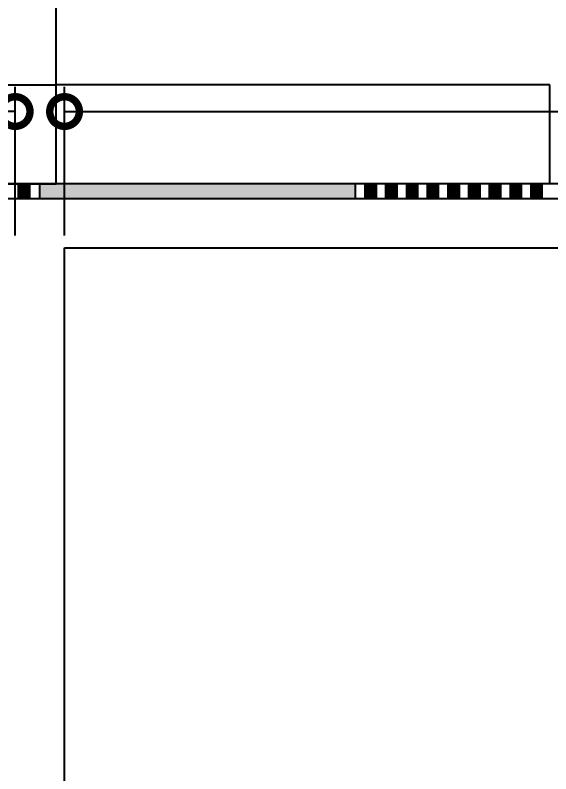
# Model space of a CAD drawing. Extents: x 11477420 to 23072185, y -28506554 to -14238804.
# Drawn here: x 11525638 to 11526723, y -14253205 to -14251668 of the extents above; entities that cross this region are included whole.
import ezdxf

# ---------------------------------------------------------------- set-up
doc = ezdxf.new("R2010")
doc.units = 0
doc.header["$LTSCALE"] = 50
doc.header["$MEASUREMENT"] = 0
doc.layers.get('0').update_dxf_attribs({"linetype": 'CONTINUOUS'})
doc.layers.get('DEFPOINTS').update_dxf_attribs({"linetype": 'CONTINUOUS'})
for name, color, linetype in [('03-WAL NEW', 3, 'CONTINUOUS'), ('07-DIM WAL', 5, 'CONTINUOUS'), ('1.천장.벽체선(내벽)', 3, 'CONTINUOUS'), ('3.기호.계단선', 30, 'CONTINUOUS'), ('FINISH', 6, 'CONTINUOUS')]:
    doc.layers.add(name, color=color, linetype=linetype)
doc.styles.add('DAWIN', font='NanumSquareR.ttf')
doc.linetypes.add('BATTING', pattern='A,0.00254,-2.54,[134,ltypeshp.shx,S=2.54,R=0,X=-2.54,Y=0],-5.08,[134,ltypeshp.shx,S=2.54,R=180,X=2.54,Y=0],-2.54', length=10.16254)
doc.dimstyles.new('40', dxfattribs={"dimscale": 40, "dimtxt": 2.2, "dimasz": 3, "dimexe": 1.25, "dimexo": 0.625, "dimtad": 1, "dimdec": 0, "dimzin": 0, "dimdsep": 46, "dimlunit": 6, "dimtxsty": 'DAWIN', "dimblk1": 'DOTSMALL', "dimblk2": 'DOTSMALL', "dimsah": 1, "dimcen": 0.001, "dimclrd": 1, "dimclre": 1, "dimclrt": 3, "dimadec": 0, "dimazin": 0, "dimtfac": 1, "dimtdec": 0, "dimtix": 1, "dimtmove": 2, "dimatfit": 3, "dimldrblk": 'DOTSMALL', "dimfxl": 0, "dimtolj": 1, "dimtzin": 0, "dimarcsym": 0})

# ---------------------------------------------------------------- blocks, each defined once
blk = doc.blocks.new('_DOTSMALL')
at = {"color": 0, "linetype": 'ByBlock', "const_width": 0.5}
blk.add_lwpolyline([(-0.0625, 0, 1), (0.0625, 0, 1)], format="xyb", close=True, dxfattribs=at)
blk = doc.blocks.new('*D153')
at = {"layer": '07-DIM WAL', "color": 1, "lineweight": -2, "ltscale": 30}
for p, q in [((11522296.1, -14252114.4), (11522296.1, -14251813.2)), ((11525638.1, -14252114.4), (11525638.1, -14251813.2)), ((11525638.1, -14251863.2), (11522296.1, -14251863.2))]:
    blk.add_line(p, q, dxfattribs=at)
at = {"layer": 'DEFPOINTS', "color": 0, "ltscale": 30}
for p in [(11522296.1, -14251863.2), (11522296.1, -14252139.4), (11525638.1, -14252139.4)]:
    blk.add_point(p, dxfattribs=at)
at = {"layer": '07-DIM WAL', "color": 1, "lineweight": -2, "ltscale": 30, "xscale": 120, "yscale": 120, "zscale": 120, "rotation": 180}
blk.add_blockref('_DOTSMALL', (11522296.1, -14251863.2), dxfattribs=at)
at = {"layer": '07-DIM WAL', "color": 1, "lineweight": -2, "ltscale": 30, "xscale": 120, "yscale": 120, "zscale": 120}
blk.add_blockref('_DOTSMALL', (11525638.1, -14251863.2), dxfattribs=at)
at = {"layer": '07-DIM WAL', "color": 3, "ltscale": 30, "insert": (11523967.1, -14251782.4), "char_height": 88, "attachment_point": 5, "style": 'DAWIN'}
blk.add_mtext('\\A1;3,342', dxfattribs=at)
blk = doc.blocks.new('*D154')
at = {"layer": '07-DIM WAL', "color": 1, "lineweight": -2, "ltscale": 30}
for p, q in [((11525738.1, -14252114.4), (11525738.1, -14251813.2)), ((11528638.1, -14252114.4), (11528638.1, -14251813.2)), ((11525738.1, -14251863.2), (11528638.1, -14251863.2))]:
    blk.add_line(p, q, dxfattribs=at)
at = {"layer": 'DEFPOINTS', "color": 0, "ltscale": 30}
for p in [(11528638.1, -14251863.2), (11525738.1, -14252139.4), (11528638.1, -14252139.4)]:
    blk.add_point(p, dxfattribs=at)
at = {"layer": '07-DIM WAL', "color": 1, "lineweight": -2, "ltscale": 30, "xscale": 120, "yscale": 120, "zscale": 120, "rotation": 180}
blk.add_blockref('_DOTSMALL', (11525738.1, -14251863.2), dxfattribs=at)
at = {"layer": '07-DIM WAL', "color": 1, "lineweight": -2, "ltscale": 30, "xscale": 120, "yscale": 120, "zscale": 120}
blk.add_blockref('_DOTSMALL', (11528638.1, -14251863.2), dxfattribs=at)
at = {"layer": '07-DIM WAL', "color": 3, "ltscale": 30, "insert": (11527188.1, -14251782.4), "char_height": 88, "attachment_point": 5, "style": 'DAWIN'}
blk.add_mtext('\\A1;2,900', dxfattribs=at)

msp = doc.modelspace()

# ---------------------------------------------------------------- hatches: boundary and pattern name
at = {"layer": '03-WAL NEW'}
h = msp.add_hatch(dxfattribs=at)
h.set_pattern_fill('DOTS', color=256)
h.set_pattern_definition([(0, (-1989, 0), (0.03125, 0.0625), [0, -0.0625])])
h.paths.add_polyline_path([(11525687.1, -14252039.4), (11526327.1, -14252039.4), (11526327.1, -14252009.4), (11525687.1, -14252009.4)])

# ---------------------------------------------------------------- linework, layer by layer
at = {"layer": '03-WAL NEW', "ltscale": 10, "const_width": 22}
for points in [[(11525656.1, -14252009.4), (11525656.1, -14252039.4)], [(11526358.1, -14252009.4), (11526358.1, -14252039.4)], [(11526400.1, -14252009.4), (11526400.1, -14252039.4)], [(11526442.1, -14252009.4), (11526442.1, -14252039.4)], [(11526484.1, -14252009.4), (11526484.1, -14252039.4)], [(11526526.1, -14252009.4), (11526526.1, -14252039.4)], [(11526568.1, -14252009.4), (11526568.1, -14252039.4)], [(11526610.1, -14252009.4), (11526610.1, -14252039.4)], [(11526652.1, -14252009.4), (11526652.1, -14252039.4)], [(11526694.1, -14252009.4), (11526694.1, -14252039.4)]]:
    msp.add_lwpolyline(points, dxfattribs=at)
at = {"layer": '03-WAL NEW'}
for points in [[(11525667.1, -14252039.4), (11525645.1, -14252039.4), (11525645.1, -14252009.4), (11525667.1, -14252009.4)], [(11525687.1, -14252039.4), (11526327.1, -14252039.4), (11526327.1, -14252009.4), (11525687.1, -14252009.4)], [(11526369.1, -14252039.4), (11526347.1, -14252039.4), (11526347.1, -14252009.4), (11526369.1, -14252009.4)], [(11526411.1, -14252039.4), (11526389.1, -14252039.4), (11526389.1, -14252009.4), (11526411.1, -14252009.4)], [(11526453.1, -14252039.4), (11526431.1, -14252039.4), (11526431.1, -14252009.4), (11526453.1, -14252009.4)], [(11526495.1, -14252039.4), (11526473.1, -14252039.4), (11526473.1, -14252009.4), (11526495.1, -14252009.4)], [(11526537.1, -14252039.4), (11526515.1, -14252039.4), (11526515.1, -14252009.4), (11526537.1, -14252009.4)], [(11526579.1, -14252039.4), (11526557.1, -14252039.4), (11526557.1, -14252009.4), (11526579.1, -14252009.4)], [(11526621.1, -14252039.4), (11526599.1, -14252039.4), (11526599.1, -14252009.4), (11526621.1, -14252009.4)], [(11526663.1, -14252039.4), (11526641.1, -14252039.4), (11526641.1, -14252009.4), (11526663.1, -14252009.4)], [(11526705.1, -14252039.4), (11526683.1, -14252039.4), (11526683.1, -14252009.4), (11526705.1, -14252009.4)]]:
    msp.add_lwpolyline(points, close=True, dxfattribs=at)
at = {"layer": '1.천장.벽체선(내벽)', "ltscale": 30}
for p, q in [((11522196.1, -14252039.4), (11528738.1, -14252039.4)), ((11525738.1, -14255389.4), (11525738.1, -14252139.4)), ((11525738.1, -14252139.4), (11528638.1, -14252139.4))]:
    msp.add_line(p, q, dxfattribs=at)
at = {"layer": '3.기호.계단선', "linetype": 'BATTING', "ltscale": 10}
for p, q in [((11524721.1, -14251809.4), (11525721.1, -14251809.4)), ((11526721.1, -14251809.4), (11525721.1, -14251809.4)), ((11526721.1, -14252009.4), (11526721.1, -14251809.4))]:
    msp.add_line(p, q, dxfattribs=at)
for points in [[(11525721.1, -14251309.4), (11524321.1, -14251309.4), (11524321.1, -14252009.4), (11525721.1, -14252009.4)], [(11525721.1, -14251309.4), (11527121.1, -14251309.4), (11527121.1, -14252009.4), (11525721.1, -14252009.4)]]:
    msp.add_lwpolyline(points, close=True, dxfattribs=at)
at = {"layer": 'FINISH', "ltscale": 10}
msp.add_lwpolyline([(11528878.7, -14252039.4), (11528878.7, -14252009.4), (11522058.6, -14252009.4)], dxfattribs=at)

# ---------------------------------------------------------------- dimensions: what is measured, and where the dimension line sits
at = {"layer": '07-DIM WAL', "ltscale": 30}
for base, p1, p2, picture, middle in [((11522296.1, -14251863.2), (11525638.1, -14252139.4), (11522296.1, -14252139.4), '*D153', (11523967.1, -14251782.4)), ((11528638.1, -14251863.2), (11525738.1, -14252139.4), (11528638.1, -14252139.4), '*D154', (11527188.1, -14251782.4))]:
    dim = msp.add_linear_dim(base=base, p1=p1, p2=p2, dimstyle='40', dxfattribs=at)
    dim.commit()
    dim.dimension.update_dxf_attribs({"geometry": picture, "text_midpoint": middle})

doc.saveas('drawing.dxf')
